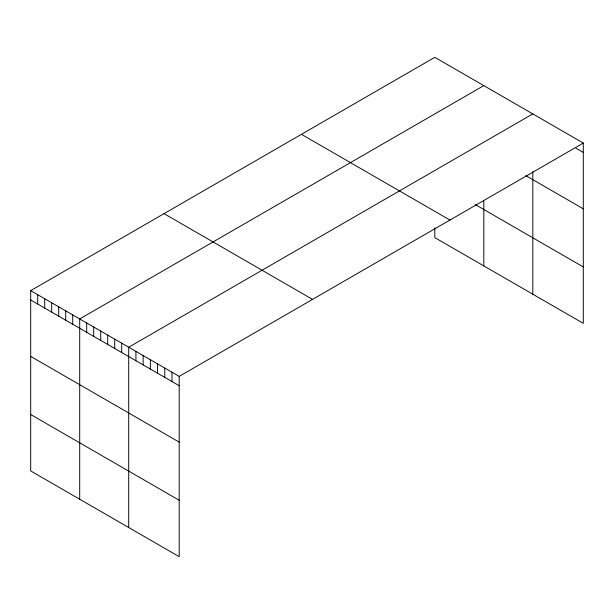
<?xml version="1.0" encoding="UTF-8"?>
<svg xmlns="http://www.w3.org/2000/svg" width="614" height="614" viewBox="0 0 614 614"><rect width="100%" height="100%" fill="white"/><g stroke="black" fill="none" stroke-linecap="round" stroke-linejoin="round"><path stroke-width="0.92" d="M583.3 143.07L179.196 376.374L179.196 556.668L30.7 470.93L30.7 290.645L434.804 57.332L583.3 143.07L583.3 323.355L434.804 237.626L434.804 227.771M483.809 85.63L79.705 318.935L79.705 499.228M532.814 113.92L128.702 347.225L128.702 527.518M576.086 148.243L583.3 152.402M525.814 175.627L583.3 208.821M475.251 204.562L583.3 266.944M301.451 134.328L449.947 220.058M164.053 213.649L312.549 299.386M30.7 290.645L179.196 376.374M30.7 299.985L179.196 385.715M30.7 356.396L179.196 442.126M30.7 414.519L179.196 500.249M532.814 171.613L532.814 294.206M483.809 201.2L483.809 265.916M171.981 372.214L171.981 381.547M164.767 368.047L164.767 377.387M157.552 363.879L157.552 373.22M150.346 359.72L150.346 369.06M143.131 355.552L143.131 364.893M135.917 351.392L135.917 360.733M121.702 343.188L121.702 352.52M114.703 339.143L114.703 348.483M107.703 335.098L107.703 344.439M100.704 331.061L100.704 340.402M93.704 327.016L93.704 336.357M86.704 322.979L86.704 332.312M72.705 314.89L72.705 324.23M65.706 310.853L65.706 320.193M58.698 306.808L58.698 316.149M51.699 302.771L51.699 312.104M44.699 298.726L44.699 308.067M37.7 294.682L37.7 304.022"/></g></svg>
